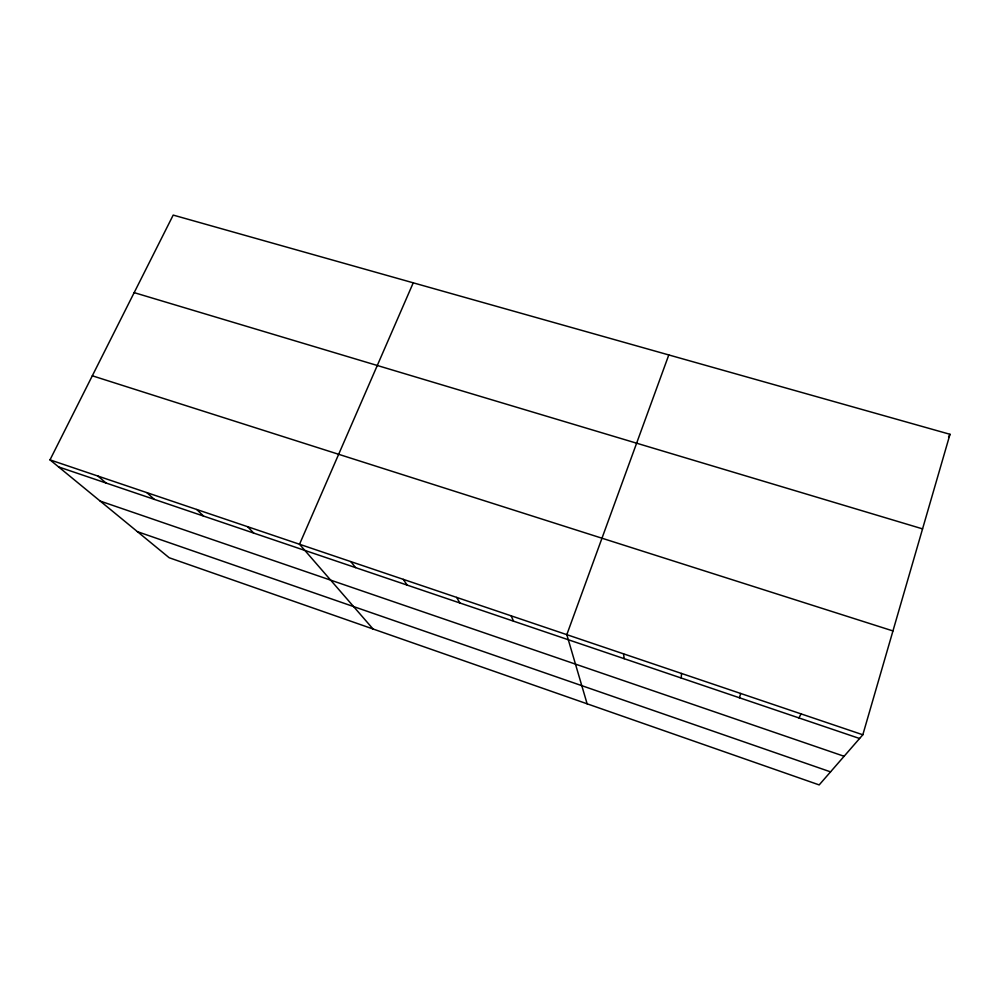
<?xml version="1.0" encoding="UTF-8"?>
<svg xmlns="http://www.w3.org/2000/svg" width="1000" height="1000" viewBox="0 0 1000 1000"><rect width="100%" height="100%" fill="white"/><g stroke="black" fill="none" stroke-linecap="round" stroke-linejoin="round"><path stroke-width="1.5" d="M681.225 678.037L681.513 673.462M739.45 697.775L740.675 693.462M862.825 734.775L950 434.3L173.2 215.087L50 459.862L169.175 557.737L819.175 784.912L862.825 734.775L50 459.862M668.8 354.938L566.812 634.663L587.125 703.812M413.237 282.825L299.525 544.263L373.05 628.987M948.55 436.975L950 434.3M798.888 717.925L801.1 713.9M134.175 292.638L922.562 528.875M92.312 375.788L892.95 630.938M58.6 466.925L859.587 738.5M100.175 501.075L844.112 756.275M137.438 531.675L830.537 771.862M97.987 476.087L105.988 482.987M146.9 492.638L154.288 499.363M196.775 509.5L203.512 516.062M247.65 526.712L253.7 533.075M350.887 561.625L355.525 567.6M403.263 579.35L407.163 585.112M456.688 597.413L459.825 602.962M511.188 615.85L513.525 621.175M623.575 653.863L624.188 658.688"/></g></svg>
